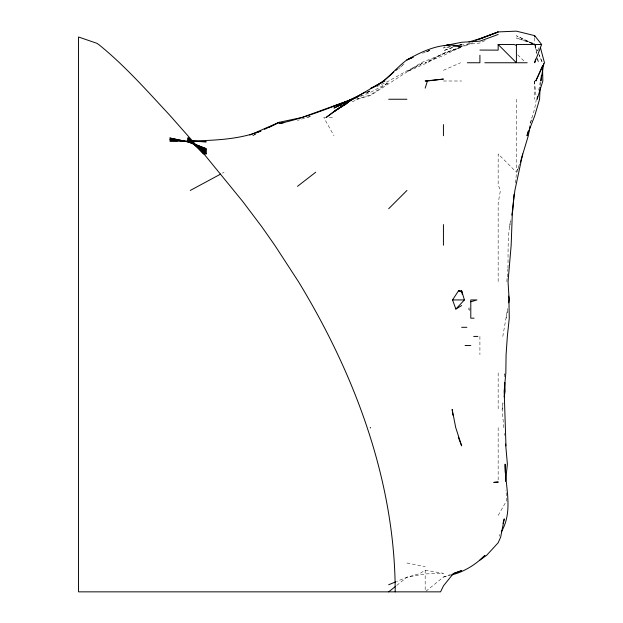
<?xml version="1.0" encoding="UTF-8"?>
<svg xmlns="http://www.w3.org/2000/svg" width="623" height="623" viewBox="0 0 623 623"><rect width="100%" height="100%" fill="white"/><g stroke="black" fill="none" stroke-linecap="round" stroke-linejoin="round"><path stroke-width="0.47" stroke-dasharray="3.12 2.34" d="M504.474 376.751L504.56 372.912L504.614 374.836M540.18 85.795L540.406 80.998M506.826 281.689L507.145 277.85M507.231 276.885L507.877 269.206M507.963 268.248C508.267 251.902 507.356 235.432 510.821 219.273M503.781 427.651L502.138 409.404L503.104 400.76M515.276 182.967L516.405 174.533M502.792 336.42L507.675 308.572M506.297 318.182L507.815 308.572M502.138 409.404L503.073 403.642M538.77 90.117L540.242 81.909M536.364 99.244L534.651 108.706L529.363 126.609M530.703 122.957L531.731 117.482M509.598 226.951L510.805 220.565M537.859 50.891L538.848 47.247M469.438 310.558L468.753 309.055L469.516 306.329M499.397 536.201L499.911 534.378M519.489 164.013L516.856 172.221L519.411 164.924M498.159 515.377L506.67 500.627L505.954 490.06M398.463 68.989L399.857 67.743M400.558 67.12L404.047 63.998M425.906 591.258L443.428 577.069L450.499 574.546M396.719 585.418L406.936 577.233L419.777 573.604L425.182 570.201L443.428 573.324L425.182 573.931L406.936 577.233L396.508 581.532M402.528 65.08L403.984 63.912M253.483 135.261L255.983 133.844M222.364 173.147L224.062 172.221M360.328 96.043L362.01 95.132M367.072 92.391L370.444 90.561L366.97 92.212M252.65 135.728L255.983 134.007M472.584 42.823L462.515 46.959M461.666 46.67L443.428 55.486L425.182 62.752L443.428 53.399L459.844 47.348M376.526 86.799L388.69 81.029L406.936 70.804L423.5 62.752L406.936 71.964L370.444 95.553L356.457 99.244M485.122 40.565L479.912 43.003L459.751 45.238M469.874 42.979L462.476 46.312M366.098 93.006L370.444 91.059L366.098 92.905M443.428 70.313L460.584 62.752M422.573 53.251L425.182 52.145M307.746 117.482L311.29 115.995L297.467 120.426M352.197 101.744L358.389 99.244M459.93 47.371L421.031 62.752L406.936 71.746L427.401 62.752L443.428 53.399L461.666 47.27M360.546 96.347L370.444 92.368L388.69 82.462L370.444 95.031L355.788 99.244M452.454 47.441L443.428 50.697L452.547 47.605M458.777 45.16L463.489 43.61M426.093 51.834L429.738 50.595M459.844 45.129L461.666 44.506L458.022 45.191M443.428 577.069L450.484 575.224M449.806 46.733L443.428 47.94L451.107 46.67M370.444 427.612L369.93 427.651L370.771 427.651L370.444 428.39M443.428 80.998L461.666 80.998M325.634 117.482L323.781 117.482L333.951 135.728M329.333 117.482L333.951 117.482M468.753 309.055L470.793 309.055M406.936 563.005L425.182 566.626M534.651 43.711L516.405 37.98L531.91 43.524M532.914 43.672L516.405 35.776L534.526 44.506M534.394 80.998L536.185 97.344M517.729 54.808L524.371 61.428M534.651 44.638L537.252 50.673M538.739 54.123L542.462 62.752L539.113 54.933M534.651 44.506L537.252 50.588M535.017 46.328L536.512 53.633M537.439 58.188L538.373 62.752L537.61 58.188M535.328 44.506L536.699 52.714M504.428 433.406L504.638 435.329M534.651 37.995L534.651 41.741M534.651 80.998L534.651 99.244M516.405 99.244L516.405 172.221L498.159 153.974L498.159 184.704L500.417 190.467L498.159 203.223L498.159 281.689M498.159 372.912L498.159 409.404M498.159 427.651L498.159 481.423M479.912 336.42L479.912 354.666M425.182 570.201L425.182 591.85M429.738 50.479L426.093 51.686L429.738 50.486"/><path stroke-width="0.93" d="M470.793 301.789L476.922 299.936L470.793 299.936L470.793 318.182L474.048 318.182M540.094 87.718L539.565 99.244L534.651 116.042L526.988 135.728L528.179 131.173M514.022 194.306L513.04 208.713L511.841 215.099M541.379 75.235L540.873 80.998L543.715 63.71M505.541 481.423L507.387 464.135L505.603 443.973M508.726 302.817L509.178 299.936L508.041 281.689L511.164 245.197L512.495 208.713L514.878 190.467L522.689 153.974M504.163 396.921L505.097 391.158L504.84 382.514M537.633 96.503L537.143 99.244L542.835 80.998L542.578 68.514M530.025 126.609L528.32 135.728L520.361 162.182M535.64 59.099L534.651 62.752L541.636 44.506L534.651 35.628L516.405 31.15L498.159 31.913L479.912 38.673L468.963 41.959M502.987 523.429L504.264 518.873L500.666 537.119L498.159 542.773L486.594 555.358L479.912 560.093L484.935 555.358C475.832 564.531 464.049 571.93 451.364 574.99M425.182 88.162L427.401 80.998L443.428 79.082L425.182 80.998L427.401 80.998M501.297 531.902C513.64 510.907 505.121 486.758 505.128 464.135L505.269 472.779M542.719 65.36L535.772 80.998L544.471 62.752L540.32 47.247M461.666 305.55L455.865 309.055L452.547 299.936L458.512 290.809L461.666 290.809L462.305 294.461M461.666 290.809L464.408 299.936L455.865 309.055M388.69 208.713L406.936 190.467M388.69 591.85L395.255 586.586M393.791 72.058L383.799 80.998L352.688 99.244L333.951 111.478L326.125 117.482L351.302 99.244L365.234 92.274M395.971 70.313L397.427 69.145M297.467 186.347L315.713 172.221M333.951 111.649L352.197 99.244L359.152 95.934M347.221 103.441L333.951 111.478L352.197 99.244L358.28 96.51M220.667 174.082L190.233 190.467M384.882 80.998L370.444 88.528C385.466 82.843 394.375 69.091 406.936 59.901C423.578 50.564 442.151 41.866 461.666 46.375L453.022 46.18M268.793 127.52L279.221 122.303L301.898 117.482L351.333 99.579L344.379 102.593M264.448 129.35L279.221 122.303L249.815 135.043M344.348 102.538L359.152 95.864M345.897 101.985L351.014 99.633M475.731 40.3L498.159 31.991L479.912 39.039M346.115 101.985L351.333 99.633L333.951 108.028L341.77 104.586M343.514 103.823L346.115 102.678M339.924 104.462L342.486 103.34M344.192 102.593L351.014 99.61M413.018 57.261L406.936 59.901L413.018 57.316M388.69 584.748L395.636 581.89M351.333 99.563C327.636 108.558 304.11 118.269 279.221 123.541L283.776 122.762M498.159 34.483L479.912 41.173L461.666 42.278L444.285 45.752L449.471 44.506M255.827 132.901L260.975 131.017C238.913 139.513 215.169 140.3 191.837 140.962M350.375 100.287L333.951 106.074L349.464 100.809M453.147 573.604L461.666 570.645L453.318 573.604L443.428 585.893L440.578 591.85L78.529 591.85L78.529 36.991L96.775 43.267L98.691 44.506C124.795 65.555 146.973 90.771 169.752 115.224L203.97 153.974L242.729 201.463L261.94 226.951L274.727 245.197L298.479 281.689C355.203 374.914 395.161 481.61 395.208 591.85M177.43 140.923L169.752 140.962L187.998 141.359L186.075 141.148M479.912 50.066L498.159 50.136L498.159 44.506L514.022 44.506L516.405 45.339M541.636 44.506L516.405 44.506L516.405 62.752L484.842 62.752M467.32 62.752L479.912 62.752L479.912 55.252M517.409 62.752L527.183 62.752M388.69 99.244L406.936 99.244M452.547 299.936L464.408 299.936M461.666 327.301L466.845 327.301M473.675 336.42L477.841 336.42M465.054 345.547L470.793 345.547M191.837 141.289L206.244 141.818L191.837 141.071M178.396 140.323L169.752 139.396L187.998 141.787L206.244 148.71L187.998 141.616L206.244 149.551L187.998 141.164L206.244 150.439L187.998 140.666L206.244 151.436L187.998 140.167L206.244 152.518L187.998 139.669L206.244 153.655L187.998 139.194L206.244 153.974L187.998 138.734L205.333 153.974L187.998 138.267L204.375 153.974L187.998 137.753L203.511 153.974M180.312 140.533L183.193 140.837M458.512 290.809L461.666 291.876M498.159 44.506L516.405 62.752M458.294 437.206L461.666 445.889L455.74 427.651L452.15 409.404L452.921 415.167M508.687 296.089L509.178 299.936M505.969 445.889L504.171 391.158L505.837 372.912L506.086 354.666L507.34 336.42L509.271 318.182L508.921 299.936M534.651 35.628L534.651 36.928M443.428 124.6L443.428 135.728M443.428 224.568L443.428 245.244M498.159 482.054L493.914 482.381L498.159 482.054M187.998 141.787L169.752 138.01L187.998 141.873"/></g></svg>
